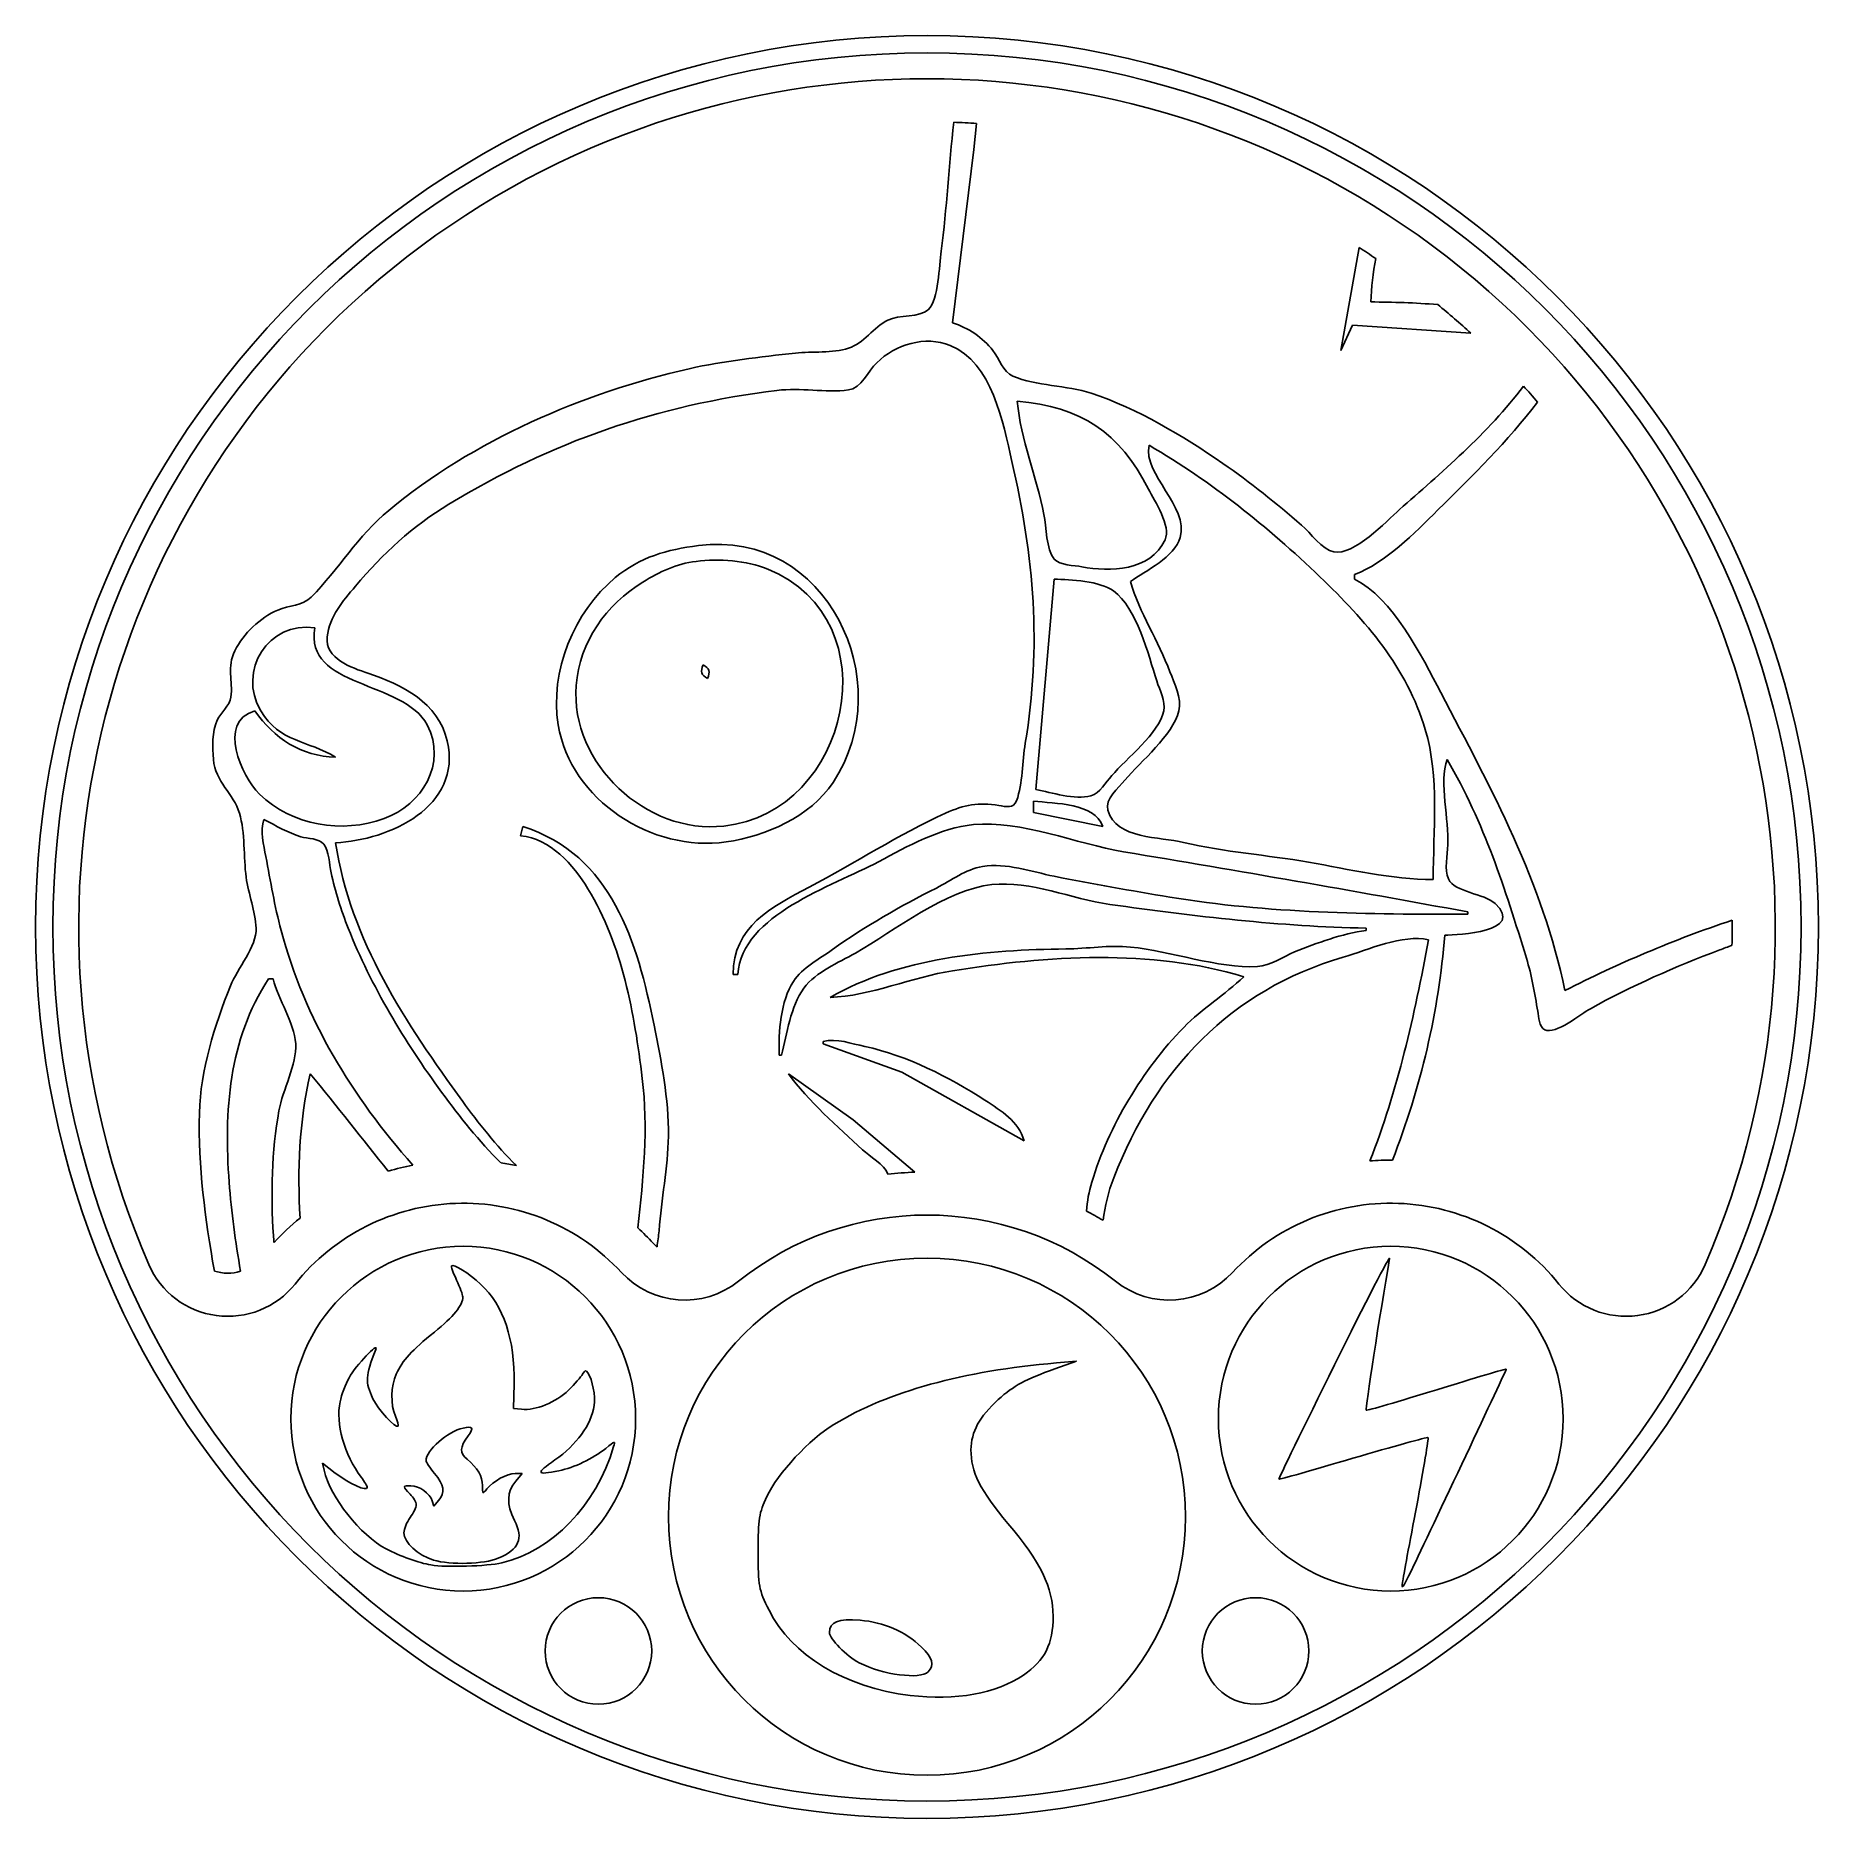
# Model space of a CAD drawing. Header units: millimetres. Extents: x -20.7 to 20.7, y -20.7 to 20.7.
import ezdxf

# ---------------------------------------------------------------- set-up
doc = ezdxf.new("R2010")
doc.units = ezdxf.units.MM
doc.layers.get('0').update_dxf_attribs({"linetype": 'CONTINUOUS'})

msp = doc.modelspace()

# ---------------------------------------------------------------- linework, layer by layer
for p, q in [((1.086, 18.044), (1.152, 18.649)), ((0.594, 14.023), (1.086, 18.044)), ((10.028, 15.766), (9.603, 13.379)), ((10.028, 15.766), (9.603, 13.379)), ((9.603, 13.379), (9.871, 13.969)), ((9.603, 13.379), (9.871, 13.969)), ((9.871, 13.969), (12.622, 13.777)), ((9.871, 13.969), (12.622, 13.777)), ((2.524, 3.191), (2.953, 8.07)), ((9.924, 8.07), (9.924, 8.178)), ((2.471, 2.654), (2.471, 2.923)), ((4.079, 2.333), (2.471, 2.654)), ((-9.38, 2.333), (-9.434, 2.118)), ((-9.38, 2.333), (-9.434, 2.118)), ((12.552, 0.349), (12.552, 0.295)), ((10.192, -0.027), (10.192, -0.08)), ((-15.279, -1.206), (-15.171, -1.206)), ((-4.5, -1.099), (-4.393, -1.099)), ((-2.409, -2.654), (-2.409, -2.708)), ((-2.409, -2.654), (-2.409, -2.708)), ((-2.409, -2.654), (-2.409, -2.708)), ((-2.409, -2.654), (-2.409, -2.708)), ((-2.409, -2.654), (-2.409, -2.708)), ((-2.409, -2.708), (-0.586, -3.365)), ((-2.409, -2.708), (-0.586, -3.365)), ((-2.409, -2.708), (-0.586, -3.365)), ((-2.409, -2.708), (-0.586, -3.365)), ((-2.409, -2.708), (-0.586, -3.365)), ((-3.428, -2.976), (-3.374, -2.976)), ((-1.712, -4.477), (-3.213, -3.405)), ((-1.712, -4.477), (-3.213, -3.405)), ((-1.712, -4.477), (-3.213, -3.405)), ((-0.586, -3.365), (2.256, -4.96)), ((-0.586, -3.365), (2.256, -4.96)), ((-0.586, -3.365), (2.256, -4.96)), ((-0.586, -3.365), (2.256, -4.96)), ((-0.586, -3.365), (2.256, -4.96)), ((-0.285, -5.69), (-1.712, -4.477)), ((-0.285, -5.69), (-1.712, -4.477)), ((-0.285, -5.69), (-1.712, -4.477)), ((2.964, -10.255), (3.466, -10.078)), ((2.964, -10.255), (3.466, -10.078)), ((2.964, -10.255), (3.466, -10.078)), ((3.466, -10.078), (3.005, -10.117)), ((3.466, -10.078), (3.005, -10.117)), ((3.466, -10.078), (3.005, -10.117)), ((-9.593, -11.173), (-9.582, -10.601)), ((-9.593, -11.173), (-9.582, -10.601)), ((-9.593, -11.173), (-9.582, -10.601)), ((-9.41, -11.192), (-9.593, -11.173)), ((-9.41, -11.192), (-9.593, -11.173)), ((-9.41, -11.192), (-9.593, -11.173)), ((-13.731, -12.671), (-14.031, -12.444)), ((-14.031, -12.444), (-13.993, -12.606)), ((-13.731, -12.671), (-14.031, -12.444)), ((-14.031, -12.444), (-13.993, -12.606)), ((-13.731, -12.671), (-14.031, -12.444)), ((-14.031, -12.444), (-13.993, -12.606)), ((-9.558, -12.682), (-9.397, -12.681)), ((-9.558, -12.682), (-9.397, -12.681)), ((-9.558, -12.682), (-9.397, -12.681)), ((-9.397, -12.681), (-9.544, -12.857)), ((-9.397, -12.681), (-9.544, -12.857)), ((-9.397, -12.681), (-9.544, -12.857)), ((-11.48, -13.32), (-11.441, -13.444)), ((-11.48, -13.32), (-11.441, -13.444)), ((-11.48, -13.32), (-11.441, -13.444)), ((-11.441, -13.444), (-11.334, -13.312)), ((-11.441, -13.444), (-11.334, -13.312)), ((-11.441, -13.444), (-11.334, -13.312))]:
    msp.add_line(p, q)
msp.add_lwpolyline([(-7.091, -8.016, 0.393426), (-4.373, -8.219, -0.35083), (4.373, -8.219, 0.393426), (7.091, -8.016, -0.458612), (14.665, -8.285, 0.565024), (18.061, -7.83, 1.523453), (-18.061, -7.83, 0.565024), (-14.665, -8.285, -0.458612)], format="xyb", close=True)
for centre, radius in [((0, 0), 20.685), ((0, 0), 20.685), ((0, 0), 20.285), ((-10.762, -11.41), 4), ((10.762, -11.41), 4), ((0, -13.685), 6), ((-7.625, -16.8), 1.236), ((7.625, -16.8), 1.236)]:
    msp.add_circle(centre, radius)
for centre, radius, start, end in [((0, 0), 18.685, 86.4657, 88.0982), ((0, 0), 18.685, 56.135, 57.5425), ((0, 0), 18.685, 56.135, 57.5425), ((0, 0), 18.685, 47.5043, 50.6354), ((0, 0), 18.685, 47.5043, 50.6354), ((0, 0), 18.685, 40.691, 42.2124), ((0, 0), 18.685, -1.3137, 0.4815), ((-10.762, -11.41), 6, 101.2345, 106.8518), ((-10.762, -11.41), 6, 78.1497, 81.5982), ((0, -13.685), 8, 92.0404, 96.5128), ((0, -13.685), 8, 92.0404, 96.5128), ((0, -13.685), 8, 92.0404, 96.5128), ((10.762, -11.41), 6, 89.6433, 94.6526), ((0, -13.685), 8, 59.2935, 62.4603), ((-10.762, -11.41), 6, 129.1281, 137.0451), ((-10.762, -11.41), 6, 42.7608, 47.5306), ((-10.762, -11.41), 6, 42.7608, 47.5306), ((-5.623, -6.658), 1, 222.7608, 230.2321), ((-5.623, -6.658), 1, 222.7608, 230.2321), ((-16.226, -7.034), 1, 251.827, 287.171)]:
    msp.add_arc(centre, radius, start, end)
for points in [[(0.62, 18.675), (0.512, 17.679), (0.463, 16.679), (0.326, 15.685)], [(0.326, 15.685), (0.279, 15.347), (0.281, 14.569), (0.026, 14.323)], [(10.3, 14.505), (10.314, 14.844), (10.355, 15.18), (10.412, 15.515)], [(10.3, 14.505), (10.314, 14.844), (10.355, 15.18), (10.412, 15.515)], [(11.851, 14.446), (11.33, 14.483), (10.81, 14.505), (10.3, 14.505)], [(11.851, 14.446), (11.33, 14.483), (10.81, 14.505), (10.3, 14.505)], [(-0.908, 14.086), (-1.239, 13.924), (-1.474, 13.538), (-1.819, 13.432)], [(0.026, 14.323), (-0.164, 14.14), (-0.653, 14.21), (-0.908, 14.086)], [(1.531, 13.379), (1.299, 13.676), (0.951, 13.909), (0.594, 14.023)], [(-3.052, 13.317), (-3.868, 13.229), (-4.718, 13.138), (-5.519, 12.956)], [(-1.819, 13.432), (-2.192, 13.317), (-2.664, 13.358), (-3.052, 13.317)], [(-1.167, 13.095), (-0.727, 13.52), (-0.049, 13.731), (0.54, 13.495)], [(0.54, 13.495), (1.51, 13.106), (1.762, 11.703), (1.969, 10.805)], [(1.994, 12.784), (1.757, 12.885), (1.679, 13.188), (1.531, 13.379)], [(-5.519, 12.956), (-7.981, 12.398), (-10.538, 11.292), (-12.49, 9.669)], [(-1.821, 12.462), (-1.531, 12.498), (-1.361, 12.908), (-1.167, 13.095)], [(-11.096, 9.81), (-8.707, 11.26), (-6.264, 12.11), (-3.481, 12.452)], [(-3.481, 12.452), (-2.934, 12.519), (-2.365, 12.394), (-1.821, 12.462)], [(3.811, 12.386), (3.238, 12.577), (2.537, 12.55), (1.994, 12.784)], [(13.839, 12.554), (13.042, 11.471), (11.883, 10.504), (10.966, 9.686)], [(2.715, 9.572), (2.541, 10.437), (2.172, 11.324), (2.095, 12.199)], [(2.095, 12.199), (3.562, 12.083), (4.478, 11.473), (5.139, 10.162)], [(6.868, 10.758), (5.926, 11.403), (4.899, 12.024), (3.811, 12.386)], [(11.855, 9.679), (12.662, 10.476), (13.482, 11.273), (14.168, 12.182)], [(5.874, 9.036), (6.079, 9.775), (5.014, 10.485), (5.152, 11.181)], [(5.152, 11.181), (6.62, 10.323), (7.891, 9.301), (9.12, 8.126)], [(1.969, 10.805), (2.484, 8.576), (2.66, 6.53), (2.28, 4.263)], [(8.691, 9.326), (8.101, 9.832), (7.509, 10.318), (6.868, 10.758)], [(5.139, 10.162), (5.282, 9.878), (5.675, 9.309), (5.524, 8.983)], [(-12.49, 9.669), (-13.207, 9.072), (-13.654, 8.306), (-14.288, 7.656)], [(-13.264, 7.909), (-12.626, 8.669), (-11.946, 9.295), (-11.096, 9.81)], [(2.953, 8.539), (2.761, 8.761), (2.771, 9.292), (2.715, 9.572)], [(10.966, 9.686), (10.662, 9.415), (9.891, 8.607), (9.442, 8.704)], [(9.924, 8.178), (10.656, 8.459), (11.308, 9.139), (11.855, 9.679)], [(9.442, 8.704), (9.163, 8.764), (8.901, 9.146), (8.691, 9.326)], [(-5.305, 8.852), (-6.031, 8.756), (-6.656, 8.589), (-7.235, 8.107)], [(-5.305, 8.852), (-6.031, 8.756), (-6.656, 8.589), (-7.235, 8.107)], [(-5.305, 8.852), (-6.031, 8.756), (-6.656, 8.589), (-7.235, 8.107)], [(-5.305, 8.852), (-6.031, 8.756), (-6.656, 8.589), (-7.235, 8.107)], [(-5.305, 8.852), (-6.031, 8.756), (-6.656, 8.589), (-7.235, 8.107)], [(-2.179, 3.354), (-0.628, 5.701), (-2.34, 9.242), (-5.305, 8.852)], [(-2.179, 3.354), (-0.628, 5.701), (-2.34, 9.242), (-5.305, 8.852)], [(-2.179, 3.354), (-0.628, 5.701), (-2.34, 9.242), (-5.305, 8.852)], [(-2.179, 3.354), (-0.628, 5.701), (-2.34, 9.242), (-5.305, 8.852)], [(-2.179, 3.354), (-0.628, 5.701), (-2.34, 9.242), (-5.305, 8.852)], [(5.524, 8.983), (5.184, 8.253), (4.237, 8.24), (3.597, 8.359)], [(4.723, 8.017), (5.077, 8.271), (5.749, 8.586), (5.874, 9.036)], [(-6.592, 8.006), (-6.201, 8.247), (-5.818, 8.428), (-5.358, 8.484)], [(-6.592, 8.006), (-6.201, 8.247), (-5.818, 8.428), (-5.358, 8.484)], [(-6.592, 8.006), (-6.201, 8.247), (-5.818, 8.428), (-5.358, 8.484)], [(-6.592, 8.006), (-6.201, 8.247), (-5.818, 8.428), (-5.358, 8.484)], [(-6.592, 8.006), (-6.201, 8.247), (-5.818, 8.428), (-5.358, 8.484)], [(-5.358, 8.484), (-4.825, 8.55), (-4.197, 8.511), (-3.696, 8.306)], [(-5.358, 8.484), (-4.825, 8.55), (-4.197, 8.511), (-3.696, 8.306)], [(-5.358, 8.484), (-4.825, 8.55), (-4.197, 8.511), (-3.696, 8.306)], [(-5.358, 8.484), (-4.825, 8.55), (-4.197, 8.511), (-3.696, 8.306)], [(-5.358, 8.484), (-4.825, 8.55), (-4.197, 8.511), (-3.696, 8.306)], [(-3.696, 8.306), (-0.795, 7.117), (-1.787, 2.659), (-4.715, 2.342)], [(-3.696, 8.306), (-0.795, 7.117), (-1.787, 2.659), (-4.715, 2.342)], [(-3.696, 8.306), (-0.795, 7.117), (-1.787, 2.659), (-4.715, 2.342)], [(-3.696, 8.306), (-0.795, 7.117), (-1.787, 2.659), (-4.715, 2.342)], [(-3.696, 8.306), (-0.795, 7.117), (-1.787, 2.659), (-4.715, 2.342)], [(3.597, 8.359), (3.412, 8.394), (3.085, 8.386), (2.953, 8.539)], [(-13.92, 6.73), (-13.861, 7.213), (-13.564, 7.553), (-13.264, 7.909)], [(-7.235, 8.107), (-8.191, 7.31), (-8.761, 5.926), (-8.558, 4.692)], [(-7.235, 8.107), (-8.191, 7.31), (-8.761, 5.926), (-8.558, 4.692)], [(-7.235, 8.107), (-8.191, 7.31), (-8.761, 5.926), (-8.558, 4.692)], [(-7.235, 8.107), (-8.191, 7.31), (-8.761, 5.926), (-8.558, 4.692)], [(-7.235, 8.107), (-8.191, 7.31), (-8.761, 5.926), (-8.558, 4.692)], [(-8.142, 5.604), (-8.067, 6.625), (-7.439, 7.484), (-6.592, 8.006)], [(-8.142, 5.604), (-8.067, 6.625), (-7.439, 7.484), (-6.592, 8.006)], [(-8.142, 5.604), (-8.067, 6.625), (-7.439, 7.484), (-6.592, 8.006)], [(-8.142, 5.604), (-8.067, 6.625), (-7.439, 7.484), (-6.592, 8.006)], [(-8.142, 5.604), (-8.067, 6.625), (-7.439, 7.484), (-6.592, 8.006)], [(2.953, 8.07), (3.337, 8.062), (4.008, 8.028), (4.327, 7.798)], [(5.637, 5.925), (5.374, 6.63), (4.93, 7.299), (4.723, 8.017)], [(9.12, 8.126), (10.171, 7.121), (11.137, 6.015), (11.563, 4.585)], [(11.922, 5.443), (11.492, 6.262), (10.792, 7.665), (9.924, 8.07)], [(-14.288, 7.656), (-14.488, 7.452), (-14.813, 7.464), (-15.064, 7.355)], [(4.327, 7.798), (4.865, 7.408), (5.139, 6.314), (5.331, 5.711)], [(-15.064, 7.355), (-15.48, 7.176), (-15.86, 6.814), (-16.063, 6.408)], [(-15.46, 5.014), (-16.012, 5.944), (-15.282, 7.098), (-14.206, 6.944)], [(-14.206, 6.944), (-14.466, 5.543), (-12.143, 5.724), (-11.6, 4.692)], [(-12.973, 5.89), (-13.348, 6.015), (-13.979, 6.231), (-13.92, 6.73)], [(-16.063, 6.408), (-16.251, 6.031), (-16.103, 5.717), (-16.155, 5.336)], [(-11.132, 4.317), (-11.337, 5.209), (-12.186, 5.627), (-12.973, 5.89)], [(-5.197, 6.086), (-5.256, 5.915), (-5.249, 5.857), (-5.09, 5.765)], [(-5.197, 6.086), (-5.256, 5.915), (-5.249, 5.857), (-5.09, 5.765)], [(-5.197, 6.086), (-5.256, 5.915), (-5.249, 5.857), (-5.09, 5.765)], [(-5.197, 6.086), (-5.256, 5.915), (-5.249, 5.857), (-5.09, 5.765)], [(-5.197, 6.086), (-5.256, 5.915), (-5.249, 5.857), (-5.09, 5.765)], [(-5.09, 5.765), (-5.032, 5.936), (-5.039, 5.994), (-5.197, 6.086)], [(-5.09, 5.765), (-5.032, 5.936), (-5.039, 5.994), (-5.197, 6.086)], [(-5.09, 5.765), (-5.032, 5.936), (-5.039, 5.994), (-5.197, 6.086)], [(-5.09, 5.765), (-5.032, 5.936), (-5.039, 5.994), (-5.197, 6.086)], [(-5.09, 5.765), (-5.032, 5.936), (-5.039, 5.994), (-5.197, 6.086)], [(5.845, 5.014), (5.92, 5.315), (5.74, 5.65), (5.637, 5.925)], [(-4.715, 2.342), (-6.52, 2.146), (-8.275, 3.786), (-8.142, 5.604)], [(-4.715, 2.342), (-6.52, 2.146), (-8.275, 3.786), (-8.142, 5.604)], [(-4.715, 2.342), (-6.52, 2.146), (-8.275, 3.786), (-8.142, 5.604)], [(-4.715, 2.342), (-6.52, 2.146), (-8.275, 3.786), (-8.142, 5.604)], [(-4.715, 2.342), (-6.52, 2.146), (-8.275, 3.786), (-8.142, 5.604)], [(5.331, 5.711), (5.398, 5.503), (5.544, 5.237), (5.495, 5.014)], [(14.804, -1.475), (14.288, 1.027), (13.094, 3.21), (11.922, 5.443)], [(-16.155, 5.336), (-16.184, 5.128), (-16.384, 4.984), (-16.471, 4.799)], [(-15.492, 3.086), (-15.91, 3.494), (-16.482, 4.761), (-15.6, 5.014)], [(-15.6, 5.014), (-15.153, 4.378), (-14.517, 3.958), (-13.723, 3.941)], [(-13.723, 3.941), (-14.358, 4.33), (-15.024, 4.28), (-15.46, 5.014)], [(5.495, 5.014), (5.381, 4.494), (4.627, 3.908), (4.287, 3.512)], [(4.592, 3.405), (4.963, 3.851), (5.701, 4.444), (5.845, 5.014)], [(-16.471, 4.799), (-16.597, 4.531), (-16.584, 4.178), (-16.561, 3.888)], [(-11.6, 4.692), (-11.128, 3.795), (-11.721, 2.836), (-12.597, 2.517)], [(-8.558, 4.692), (-8.27, 2.939), (-6.376, 1.728), (-4.661, 1.973)], [(-8.558, 4.692), (-8.27, 2.939), (-6.376, 1.728), (-4.661, 1.973)], [(-8.558, 4.692), (-8.27, 2.939), (-6.376, 1.728), (-4.661, 1.973)], [(-8.558, 4.692), (-8.27, 2.939), (-6.376, 1.728), (-4.661, 1.973)], [(-8.558, 4.692), (-8.27, 2.939), (-6.376, 1.728), (-4.661, 1.973)], [(11.563, 4.585), (11.893, 3.476), (11.748, 2.233), (11.748, 1.099)], [(-13.723, 1.957), (-12.484, 2.011), (-10.782, 2.791), (-11.132, 4.317)], [(2.28, 4.263), (2.208, 3.839), (2.224, 3.336), (2.08, 2.931)], [(-16.561, 3.888), (-16.518, 3.374), (-16.089, 3.091), (-15.955, 2.639)], [(12.087, 1.904), (12.12, 2.481), (11.879, 3.357), (12.069, 3.888)], [(12.069, 3.888), (12.94, 2.398), (13.408, 0.906), (13.911, -0.724)], [(-4.661, 1.973), (-3.747, 2.104), (-2.701, 2.563), (-2.179, 3.354)], [(-4.661, 1.973), (-3.747, 2.104), (-2.701, 2.563), (-2.179, 3.354)], [(-4.661, 1.973), (-3.747, 2.104), (-2.701, 2.563), (-2.179, 3.354)], [(-4.661, 1.973), (-3.747, 2.104), (-2.701, 2.563), (-2.179, 3.354)], [(-4.661, 1.973), (-3.747, 2.104), (-2.701, 2.563), (-2.179, 3.354)], [(4.287, 3.512), (4.154, 3.357), (4.01, 3.105), (3.802, 3.047)], [(4.199, 2.708), (4.124, 2.974), (4.442, 3.225), (4.592, 3.405)], [(-12.597, 2.517), (-13.573, 2.161), (-14.735, 2.346), (-15.492, 3.086)], [(2.08, 2.931), (2.014, 2.742), (1.824, 2.795), (1.666, 2.82)], [(2.471, 2.923), (2.968, 2.86), (3.886, 2.886), (4.079, 2.333)], [(3.802, 3.047), (3.429, 2.942), (2.896, 3.121), (2.524, 3.191)], [(-15.955, 2.639), (-15.821, 2.189), (-15.863, 1.623), (-15.8, 1.153)], [(-15.343, 1.636), (-15.392, 1.9), (-15.492, 2.239), (-15.386, 2.494)], [(-15.386, 2.494), (-15.107, 2.347), (-14.832, 2.187), (-14.528, 2.095)], [(0.433, 2.642), (-0.658, 2.144), (-1.671, 1.486), (-2.731, 0.927)], [(1.666, 2.82), (1.197, 2.893), (0.865, 2.839), (0.433, 2.642)], [(5.956, 1.964), (5.411, 2.095), (4.39, 2.036), (4.199, 2.708)], [(-14.528, 2.095), (-14.374, 2.049), (-14.109, 2.059), (-14, 1.925)], [(-9.434, 2.118), (-8.738, 2.056), (-8.211, 1.444), (-7.868, 0.885)], [(-9.434, 2.118), (-8.738, 2.056), (-8.211, 1.444), (-7.868, 0.885)], [(-6.334, -2.279), (-6.724, -0.36), (-7.305, 1.669), (-9.38, 2.333)], [(-6.334, -2.279), (-6.724, -0.36), (-7.305, 1.669), (-9.38, 2.333)], [(-1.122, 1.516), (-0.462, 1.869), (0.317, 2.304), (1.077, 2.377)], [(1.077, 2.377), (2.179, 2.482), (3.475, 1.93), (4.562, 1.747)], [(-14, 1.925), (-13.872, 1.767), (-13.873, 1.454), (-13.83, 1.26)], [(-10.775, -4.048), (-12.077, -2.258), (-13.393, -0.291), (-13.723, 1.957)], [(4.562, 1.747), (7.228, 1.298), (9.893, 0.844), (12.552, 0.349)], [(8.852, 1.504), (7.892, 1.672), (6.908, 1.737), (5.956, 1.964)], [(12.102, 1.114), (12.003, 1.328), (12.074, 1.676), (12.087, 1.904)], [(-14.988, -0.08), (-15.14, 0.488), (-15.234, 1.058), (-15.343, 1.636)], [(-13.83, 1.26), (-13.735, 0.829), (-13.594, 0.384), (-13.431, -0.027)], [(-4.393, -1.099), (-4.279, 0.301), (-2.222, 0.927), (-1.122, 1.516)], [(1.291, 1.404), (0.888, 1.336), (0.574, 1.083), (0.219, 0.905)], [(2.953, 1.177), (2.421, 1.284), (1.839, 1.495), (1.291, 1.404)], [(11.748, 1.099), (10.787, 1.102), (9.795, 1.338), (8.852, 1.504)], [(-15.8, 1.153), (-15.747, 0.764), (-15.585, 0.362), (-15.568, -0.027)], [(-7.868, 0.885), (-7.064, -0.427), (-6.791, -2.011), (-6.607, -3.512)], [(-7.868, 0.885), (-7.064, -0.427), (-6.791, -2.011), (-6.607, -3.512)], [(-2.731, 0.927), (-3.615, 0.46), (-4.497, 0.012), (-4.5, -1.099)], [(0.219, 0.905), (-0.623, 0.483), (-1.423, 0.019), (-2.195, -0.525)], [(-1.658, -0.604), (-0.748, -0.08), (0.439, 0.867), (1.505, 0.983)], [(1.505, 0.983), (2.408, 1.081), (3.353, 0.651), (4.24, 0.525)], [(5.634, 0.694), (4.743, 0.843), (3.839, 1), (2.953, 1.177)], [(13.187, 0.542), (12.93, 0.781), (12.246, 0.803), (12.102, 1.114)], [(4.24, 0.525), (6.219, 0.244), (8.193, 0.015), (10.192, -0.027)], [(12.552, 0.295), (10.281, 0.295), (7.883, 0.316), (5.634, 0.694)], [(12.016, -0.188), (12.328, -0.188), (13.889, -0.109), (13.187, 0.542)], [(18.684, 0.157), (17.336, -0.291), (16.026, -0.851), (14.804, -1.475)], [(-15.568, -0.027), (-15.55, -0.45), (-16.009, -0.973), (-16.166, -1.367)], [(-11.931, -5.525), (-13.341, -3.941), (-14.437, -2.139), (-14.988, -0.08)], [(-13.431, -0.027), (-12.9, -1.366), (-12.117, -2.674), (-11.263, -3.834)], [(10.192, -0.08), (9.631, -0.156), (9.054, -0.368), (8.53, -0.579)], [(9.656, -0.701), (10.237, -0.531), (11.034, -0.163), (11.64, -0.295)], [(11.64, -0.295), (11.311, -2.061), (10.921, -3.793), (10.276, -5.43)], [(10.8, -5.41), (11.462, -3.737), (11.877, -1.938), (12.016, -0.188)], [(-2.195, -0.525), (-2.5, -0.74), (-2.891, -0.942), (-3.099, -1.261)], [(-2.857, -1.422), (-2.572, -1.03), (-2.065, -0.839), (-1.658, -0.604)], [(3.221, -0.509), (1.424, -0.53), (-0.655, -0.71), (-2.248, -1.635)], [(0.594, -1.015), (2.774, -0.665), (5.206, -0.501), (7.35, -1.153)], [(4.723, -0.465), (4.218, -0.417), (3.723, -0.503), (3.221, -0.509)], [(4.334, -5.818), (5.31, -3.311), (7.045, -1.464), (9.656, -0.701)], [(7.672, -0.918), (6.736, -0.967), (5.667, -0.555), (4.723, -0.465)], [(8.53, -0.579), (8.265, -0.687), (7.961, -0.903), (7.672, -0.918)], [(13.911, -0.724), (14.034, -1.123), (14.104, -1.546), (14.174, -1.957)], [(15.394, -1.896), (16.348, -1.366), (17.375, -0.918), (18.397, -0.532)], [(18.397, -0.532), (18.491, -0.496), (18.586, -0.462), (18.68, -0.428)], [(-16.195, -5.925), (-16.315, -4.288), (-16.21, -2.619), (-15.279, -1.206)], [(-15.171, -1.206), (-15.054, -1.701), (-14.683, -2.204), (-14.651, -2.708)], [(-2.248, -1.635), (-1.332, -1.603), (-0.327, -1.163), (0.594, -1.015)], [(7.35, -1.153), (6.911, -1.574), (6.388, -1.891), (5.957, -2.332)], [(-16.166, -1.367), (-16.529, -2.281), (-16.862, -3.326), (-16.886, -4.317)], [(-3.099, -1.261), (-3.395, -1.716), (-3.456, -2.446), (-3.428, -2.976)], [(-3.374, -2.976), (-3.251, -2.476), (-3.167, -1.846), (-2.857, -1.422)], [(14.174, -1.957), (14.196, -2.088), (14.201, -2.315), (14.338, -2.385)], [(14.338, -2.385), (14.578, -2.508), (15.184, -2.013), (15.394, -1.896)], [(-6.002, -4.853), (-5.992, -3.983), (-6.162, -3.125), (-6.334, -2.279)], [(-6.002, -4.853), (-5.992, -3.983), (-6.162, -3.125), (-6.334, -2.279)], [(5.957, -2.332), (4.999, -3.315), (4.225, -4.613), (3.822, -5.925)], [(-14.651, -2.708), (-14.621, -3.189), (-14.952, -3.781), (-15.039, -4.263)], [(-1.444, -2.773), (-1.751, -2.707), (-2.1, -2.576), (-2.409, -2.654)], [(-1.444, -2.773), (-1.751, -2.707), (-2.1, -2.576), (-2.409, -2.654)], [(-1.444, -2.773), (-1.751, -2.707), (-2.1, -2.576), (-2.409, -2.654)], [(-1.444, -2.773), (-1.751, -2.707), (-2.1, -2.576), (-2.409, -2.654)], [(-1.444, -2.773), (-1.751, -2.707), (-2.1, -2.576), (-2.409, -2.654)], [(1.345, -4.022), (0.512, -3.48), (-0.467, -2.982), (-1.444, -2.773)], [(1.345, -4.022), (0.512, -3.48), (-0.467, -2.982), (-1.444, -2.773)], [(1.345, -4.022), (0.512, -3.48), (-0.467, -2.982), (-1.444, -2.773)], [(1.345, -4.022), (0.512, -3.48), (-0.467, -2.982), (-1.444, -2.773)], [(1.345, -4.022), (0.512, -3.48), (-0.467, -2.982), (-1.444, -2.773)], [(-14.549, -6.756), (-14.612, -5.645), (-14.571, -4.53), (-14.313, -3.405)], [(-14.313, -3.405), (-13.69, -4.158), (-13.105, -4.921), (-12.502, -5.668)], [(-6.607, -3.512), (-6.467, -4.653), (-6.58, -5.823), (-6.711, -6.984)], [(-6.607, -3.512), (-6.467, -4.653), (-6.58, -5.823), (-6.711, -6.984)], [(-3.213, -3.405), (-2.764, -4.043), (-2.064, -4.632), (-1.497, -5.172)], [(-3.213, -3.405), (-2.764, -4.043), (-2.064, -4.632), (-1.497, -5.172)], [(-3.213, -3.405), (-2.764, -4.043), (-2.064, -4.632), (-1.497, -5.172)], [(-11.263, -3.834), (-10.839, -4.41), (-10.398, -4.975), (-9.886, -5.475)], [(-9.53, -5.538), (-10.001, -5.073), (-10.416, -4.541), (-10.775, -4.048)], [(2.256, -4.96), (2.12, -4.502), (1.726, -4.27), (1.345, -4.022)], [(2.256, -4.96), (2.12, -4.502), (1.726, -4.27), (1.345, -4.022)], [(2.256, -4.96), (2.12, -4.502), (1.726, -4.27), (1.345, -4.022)], [(2.256, -4.96), (2.12, -4.502), (1.726, -4.27), (1.345, -4.022)], [(2.256, -4.96), (2.12, -4.502), (1.726, -4.27), (1.345, -4.022)], [(-16.886, -4.317), (-16.917, -5.558), (-16.751, -6.775), (-16.538, -7.984)], [(-15.039, -4.263), (-15.206, -5.191), (-15.231, -6.218), (-15.166, -7.159)], [(-6.218, -7.051), (-6.167, -6.317), (-6.01, -5.589), (-6.002, -4.853)], [(-6.218, -7.051), (-6.167, -6.317), (-6.01, -5.589), (-6.002, -4.853)], [(-1.497, -5.172), (-1.344, -5.319), (-0.983, -5.508), (-0.907, -5.737)], [(-1.497, -5.172), (-1.344, -5.319), (-0.983, -5.508), (-0.907, -5.737)], [(-1.497, -5.172), (-1.344, -5.319), (-0.983, -5.508), (-0.907, -5.737)], [(-15.931, -7.99), (-16.047, -7.304), (-16.144, -6.617), (-16.195, -5.925)], [(3.822, -5.925), (3.756, -6.141), (3.72, -6.364), (3.699, -6.591)], [(4.085, -6.807), (4.131, -6.48), (4.203, -6.155), (4.334, -5.818)], [(-15.166, -7.159), (-15.163, -7.213), (-15.158, -7.267), (-15.154, -7.322)], [(-6.263, -7.426), (-6.254, -7.3), (-6.226, -7.17), (-6.218, -7.051)], [(-6.263, -7.426), (-6.254, -7.3), (-6.226, -7.17), (-6.218, -7.051)], [(-10.359, -8.291), (-10.632, -8.035), (-10.985, -7.811), (-11.035, -7.86)], [(-10.359, -8.291), (-10.632, -8.035), (-10.985, -7.811), (-11.035, -7.86)], [(-10.359, -8.291), (-10.632, -8.035), (-10.985, -7.811), (-11.035, -7.86)], [(10.735, -7.691), (10.751, -7.597), (10.176, -8.709), (9.457, -10.162)], [(10.735, -7.691), (10.751, -7.597), (10.176, -8.709), (9.457, -10.162)], [(10.735, -7.691), (10.751, -7.597), (10.176, -8.709), (9.457, -10.162)], [(10.195, -11.215), (10.17, -11.201), (10.508, -8.992), (10.735, -7.691)], [(10.195, -11.215), (10.17, -11.201), (10.508, -8.992), (10.735, -7.691)], [(10.195, -11.215), (10.17, -11.201), (10.508, -8.992), (10.735, -7.691)], [(-11.035, -7.86), (-11.049, -7.874), (-10.995, -8.023), (-10.917, -8.192)], [(-11.035, -7.86), (-11.049, -7.874), (-10.995, -8.023), (-10.917, -8.192)], [(-11.035, -7.86), (-11.049, -7.874), (-10.995, -8.023), (-10.917, -8.192)], [(-10.917, -8.192), (-10.838, -8.361), (-10.773, -8.538), (-10.773, -8.585)], [(-10.917, -8.192), (-10.838, -8.361), (-10.773, -8.538), (-10.773, -8.585)], [(-10.917, -8.192), (-10.838, -8.361), (-10.773, -8.538), (-10.773, -8.585)], [(-10.773, -8.585), (-10.772, -8.774), (-10.993, -9.048), (-11.431, -9.399)], [(-10.773, -8.585), (-10.772, -8.774), (-10.993, -9.048), (-11.431, -9.399)], [(-10.773, -8.585), (-10.772, -8.774), (-10.993, -9.048), (-11.431, -9.399)], [(-9.582, -10.601), (-9.563, -9.564), (-9.822, -8.793), (-10.359, -8.291)], [(-9.582, -10.601), (-9.563, -9.564), (-9.822, -8.793), (-10.359, -8.291)], [(-9.582, -10.601), (-9.563, -9.564), (-9.822, -8.793), (-10.359, -8.291)], [(-11.431, -9.399), (-11.959, -9.823), (-12.17, -10.055), (-12.317, -10.377)], [(-11.431, -9.399), (-11.959, -9.823), (-12.17, -10.055), (-12.317, -10.377)], [(-11.431, -9.399), (-11.959, -9.823), (-12.17, -10.055), (-12.317, -10.377)], [(-12.792, -9.808), (-12.712, -9.603), (-13.258, -10.178), (-13.412, -10.46)], [(-12.792, -9.808), (-12.712, -9.603), (-13.258, -10.178), (-13.412, -10.46)], [(-12.792, -9.808), (-12.712, -9.603), (-13.258, -10.178), (-13.412, -10.46)], [(-12.858, -10.946), (-13.042, -10.551), (-13.035, -10.43), (-12.792, -9.808)], [(-12.858, -10.946), (-13.042, -10.551), (-13.035, -10.43), (-12.792, -9.808)], [(-12.858, -10.946), (-13.042, -10.551), (-13.035, -10.43), (-12.792, -9.808)], [(-7.871, -10.348), (-7.921, -10.275), (-7.938, -10.279), (-7.993, -10.377)], [(-7.871, -10.348), (-7.921, -10.275), (-7.938, -10.279), (-7.993, -10.377)], [(-7.871, -10.348), (-7.921, -10.275), (-7.938, -10.279), (-7.993, -10.377)], [(3.005, -10.117), (0.831, -10.301), (-0.885, -10.775), (-2.163, -11.544)], [(3.005, -10.117), (0.831, -10.301), (-0.885, -10.775), (-2.163, -11.544)], [(3.005, -10.117), (0.831, -10.301), (-0.885, -10.775), (-2.163, -11.544)], [(1.655, -10.966), (2.012, -10.643), (2.287, -10.494), (2.964, -10.255)], [(1.655, -10.966), (2.012, -10.643), (2.287, -10.494), (2.964, -10.255)], [(1.655, -10.966), (2.012, -10.643), (2.287, -10.494), (2.964, -10.255)], [(9.457, -10.162), (8.738, -11.614), (8.156, -12.809), (8.164, -12.816)], [(9.457, -10.162), (8.738, -11.614), (8.156, -12.809), (8.164, -12.816)], [(9.457, -10.162), (8.738, -11.614), (8.156, -12.809), (8.164, -12.816)], [(11.248, -14.918), (11.668, -14.047), (13.443, -10.283), (13.443, -10.261)], [(11.248, -14.918), (11.668, -14.047), (13.443, -10.283), (13.443, -10.261)], [(11.248, -14.918), (11.668, -14.047), (13.443, -10.283), (13.443, -10.261)], [(13.443, -10.261), (13.443, -10.249), (12.719, -10.463), (11.835, -10.737)], [(13.443, -10.261), (13.443, -10.249), (12.719, -10.463), (11.835, -10.737)], [(13.443, -10.261), (13.443, -10.249), (12.719, -10.463), (11.835, -10.737)], [(-13.412, -10.46), (-13.492, -10.608), (-13.586, -10.858), (-13.62, -11.017)], [(-13.412, -10.46), (-13.492, -10.608), (-13.586, -10.858), (-13.62, -11.017)], [(-13.412, -10.46), (-13.492, -10.608), (-13.586, -10.858), (-13.62, -11.017)], [(-12.317, -10.377), (-12.444, -10.655), (-12.452, -11.078), (-12.337, -11.355)], [(-12.317, -10.377), (-12.444, -10.655), (-12.452, -11.078), (-12.337, -11.355)], [(-12.317, -10.377), (-12.444, -10.655), (-12.452, -11.078), (-12.337, -11.355)], [(-8.321, -10.749), (-8.61, -11.032), (-9.083, -11.224), (-9.41, -11.192)], [(-8.321, -10.749), (-8.61, -11.032), (-9.083, -11.224), (-9.41, -11.192)], [(-8.321, -10.749), (-8.61, -11.032), (-9.083, -11.224), (-9.41, -11.192)], [(-7.993, -10.377), (-8.028, -10.439), (-8.176, -10.607), (-8.321, -10.749)], [(-7.993, -10.377), (-8.028, -10.439), (-8.176, -10.607), (-8.321, -10.749)], [(-7.993, -10.377), (-8.028, -10.439), (-8.176, -10.607), (-8.321, -10.749)], [(-7.724, -11.106), (-7.689, -10.885), (-7.762, -10.51), (-7.871, -10.348)], [(-7.724, -11.106), (-7.689, -10.885), (-7.762, -10.51), (-7.871, -10.348)], [(-7.724, -11.106), (-7.689, -10.885), (-7.762, -10.51), (-7.871, -10.348)], [(11.835, -10.737), (10.951, -11.01), (10.213, -11.225), (10.195, -11.215)], [(11.835, -10.737), (10.951, -11.01), (10.213, -11.225), (10.195, -11.215)], [(11.835, -10.737), (10.951, -11.01), (10.213, -11.225), (10.195, -11.215)], [(-13.62, -11.017), (-13.729, -11.524), (-13.525, -12.249), (-13.126, -12.772)], [(-13.62, -11.017), (-13.729, -11.524), (-13.525, -12.249), (-13.126, -12.772)], [(-13.62, -11.017), (-13.729, -11.524), (-13.525, -12.249), (-13.126, -12.772)], [(-12.274, -11.584), (-12.334, -11.644), (-12.74, -11.2), (-12.858, -10.946)], [(-12.274, -11.584), (-12.334, -11.644), (-12.74, -11.2), (-12.858, -10.946)], [(-12.274, -11.584), (-12.334, -11.644), (-12.74, -11.2), (-12.858, -10.946)], [(-8.634, -12.368), (-8.135, -12.024), (-7.796, -11.554), (-7.724, -11.106)], [(-8.634, -12.368), (-8.135, -12.024), (-7.796, -11.554), (-7.724, -11.106)], [(-8.634, -12.368), (-8.135, -12.024), (-7.796, -11.554), (-7.724, -11.106)], [(1.021, -12.132), (1.026, -11.71), (1.214, -11.365), (1.655, -10.966)], [(1.021, -12.132), (1.026, -11.71), (1.214, -11.365), (1.655, -10.966)], [(1.021, -12.132), (1.026, -11.71), (1.214, -11.365), (1.655, -10.966)], [(-12.337, -11.355), (-12.289, -11.468), (-12.261, -11.571), (-12.274, -11.584)], [(-12.337, -11.355), (-12.289, -11.468), (-12.261, -11.571), (-12.274, -11.584)], [(-12.337, -11.355), (-12.289, -11.468), (-12.261, -11.571), (-12.274, -11.584)], [(-2.163, -11.544), (-2.722, -11.881), (-3.467, -12.683), (-3.718, -13.219)], [(-2.163, -11.544), (-2.722, -11.881), (-3.467, -12.683), (-3.718, -13.219)], [(-2.163, -11.544), (-2.722, -11.881), (-3.467, -12.683), (-3.718, -13.219)], [(-11.626, -12.389), (-11.626, -12.147), (-11.129, -11.707), (-10.764, -11.627)], [(-11.626, -12.389), (-11.626, -12.147), (-11.129, -11.707), (-10.764, -11.627)], [(-11.626, -12.389), (-11.626, -12.147), (-11.129, -11.707), (-10.764, -11.627)], [(-10.649, -11.809), (-10.846, -12.087), (-10.851, -12.198), (-10.673, -12.348)], [(-10.649, -11.809), (-10.846, -12.087), (-10.851, -12.198), (-10.673, -12.348)], [(-10.649, -11.809), (-10.846, -12.087), (-10.851, -12.198), (-10.673, -12.348)], [(-10.764, -11.627), (-10.537, -11.577), (-10.512, -11.616), (-10.649, -11.809)], [(-10.764, -11.627), (-10.537, -11.577), (-10.512, -11.616), (-10.649, -11.809)], [(-10.764, -11.627), (-10.537, -11.577), (-10.512, -11.616), (-10.649, -11.809)], [(-7.272, -12.059), (-7.231, -11.924), (-7.236, -11.925), (-7.456, -12.1)], [(-7.272, -12.059), (-7.231, -11.924), (-7.236, -11.925), (-7.456, -12.1)], [(-7.272, -12.059), (-7.231, -11.924), (-7.236, -11.925), (-7.456, -12.1)], [(9.885, -12.329), (10.824, -12.053), (11.607, -11.837), (11.626, -11.848)], [(9.885, -12.329), (10.824, -12.053), (11.607, -11.837), (11.626, -11.848)], [(9.885, -12.329), (10.824, -12.053), (11.607, -11.837), (11.626, -11.848)], [(11.626, -11.848), (11.645, -11.86), (11.527, -12.568), (11.365, -13.422)], [(11.626, -11.848), (11.645, -11.86), (11.527, -12.568), (11.365, -13.422)], [(11.626, -11.848), (11.645, -11.86), (11.527, -12.568), (11.365, -13.422)], [(-11.427, -12.681), (-11.537, -12.55), (-11.626, -12.419), (-11.626, -12.389)], [(-11.427, -12.681), (-11.537, -12.55), (-11.626, -12.419), (-11.626, -12.389)], [(-11.427, -12.681), (-11.537, -12.55), (-11.626, -12.419), (-11.626, -12.389)], [(-10.673, -12.348), (-10.427, -12.555), (-10.317, -12.745), (-10.316, -12.964)], [(-10.673, -12.348), (-10.427, -12.555), (-10.317, -12.745), (-10.316, -12.964)], [(-10.673, -12.348), (-10.427, -12.555), (-10.317, -12.745), (-10.316, -12.964)], [(-9.868, -14.756), (-8.697, -14.48), (-7.685, -13.429), (-7.272, -12.059)], [(-9.868, -14.756), (-8.697, -14.48), (-7.685, -13.429), (-7.272, -12.059)], [(-9.868, -14.756), (-8.697, -14.48), (-7.685, -13.429), (-7.272, -12.059)], [(-8.542, -12.618), (-9.069, -12.729), (-9.087, -12.68), (-8.634, -12.368)], [(-8.542, -12.618), (-9.069, -12.729), (-9.087, -12.68), (-8.634, -12.368)], [(-8.542, -12.618), (-9.069, -12.729), (-9.087, -12.68), (-8.634, -12.368)], [(-7.456, -12.1), (-7.765, -12.345), (-8.18, -12.543), (-8.542, -12.618)], [(-7.456, -12.1), (-7.765, -12.345), (-8.18, -12.543), (-8.542, -12.618)], [(-7.456, -12.1), (-7.765, -12.345), (-8.18, -12.543), (-8.542, -12.618)], [(1.877, -13.84), (1.237, -13.082), (1.014, -12.638), (1.021, -12.132)], [(1.877, -13.84), (1.237, -13.082), (1.014, -12.638), (1.021, -12.132)], [(1.877, -13.84), (1.237, -13.082), (1.014, -12.638), (1.021, -12.132)], [(8.164, -12.816), (8.172, -12.824), (8.947, -12.604), (9.885, -12.329)], [(8.164, -12.816), (8.172, -12.824), (8.947, -12.604), (9.885, -12.329)], [(8.164, -12.816), (8.172, -12.824), (8.947, -12.604), (9.885, -12.329)], [(-13.993, -12.606), (-13.845, -13.234), (-13.147, -14.118), (-12.552, -14.43)], [(-13.993, -12.606), (-13.845, -13.234), (-13.147, -14.118), (-12.552, -14.43)], [(-13.993, -12.606), (-13.845, -13.234), (-13.147, -14.118), (-12.552, -14.43)], [(-12.992, -13.009), (-12.992, -13.109), (-13.4, -12.922), (-13.731, -12.671)], [(-12.992, -13.009), (-12.992, -13.109), (-13.4, -12.922), (-13.731, -12.671)], [(-12.992, -13.009), (-12.992, -13.109), (-13.4, -12.922), (-13.731, -12.671)], [(-13.126, -12.772), (-13.052, -12.869), (-12.992, -12.976), (-12.992, -13.009)], [(-13.126, -12.772), (-13.052, -12.869), (-12.992, -12.976), (-12.992, -13.009)], [(-13.126, -12.772), (-13.052, -12.869), (-12.992, -12.976), (-12.992, -13.009)], [(-11.334, -13.312), (-11.178, -13.12), (-11.203, -12.949), (-11.427, -12.681)], [(-11.334, -13.312), (-11.178, -13.12), (-11.203, -12.949), (-11.427, -12.681)], [(-11.334, -13.312), (-11.178, -13.12), (-11.203, -12.949), (-11.427, -12.681)], [(-10.216, -13.042), (-10.072, -12.862), (-9.743, -12.682), (-9.558, -12.682)], [(-10.216, -13.042), (-10.072, -12.862), (-9.743, -12.682), (-9.558, -12.682)], [(-10.216, -13.042), (-10.072, -12.862), (-9.743, -12.682), (-9.558, -12.682)], [(-11.996, -13.16), (-12.176, -12.98), (-12.174, -12.966), (-11.975, -12.966)], [(-11.996, -13.16), (-12.176, -12.98), (-12.174, -12.966), (-11.975, -12.966)], [(-11.996, -13.16), (-12.176, -12.98), (-12.174, -12.966), (-11.975, -12.966)], [(-11.854, -13.408), (-11.854, -13.35), (-11.918, -13.238), (-11.996, -13.16)], [(-11.854, -13.408), (-11.854, -13.35), (-11.918, -13.238), (-11.996, -13.16)], [(-11.854, -13.408), (-11.854, -13.35), (-11.918, -13.238), (-11.996, -13.16)], [(-11.975, -12.966), (-11.785, -12.966), (-11.536, -13.144), (-11.48, -13.32)], [(-11.975, -12.966), (-11.785, -12.966), (-11.536, -13.144), (-11.48, -13.32)], [(-11.975, -12.966), (-11.785, -12.966), (-11.536, -13.144), (-11.48, -13.32)], [(-10.316, -12.964), (-10.315, -13.164), (-10.314, -13.165), (-10.216, -13.042)], [(-10.316, -12.964), (-10.315, -13.164), (-10.314, -13.165), (-10.216, -13.042)], [(-10.316, -12.964), (-10.315, -13.164), (-10.314, -13.165), (-10.216, -13.042)], [(-9.544, -12.857), (-9.753, -13.104), (-9.762, -13.4), (-9.574, -13.77)], [(-9.544, -12.857), (-9.753, -13.104), (-9.762, -13.4), (-9.574, -13.77)], [(-9.544, -12.857), (-9.753, -13.104), (-9.762, -13.4), (-9.574, -13.77)], [(-3.718, -13.219), (-3.897, -13.599), (-3.919, -13.741), (-3.919, -14.495)], [(-3.718, -13.219), (-3.897, -13.599), (-3.919, -13.741), (-3.919, -14.495)], [(-3.718, -13.219), (-3.897, -13.599), (-3.919, -13.741), (-3.919, -14.495)], [(-11.996, -13.706), (-11.918, -13.6), (-11.854, -13.466), (-11.854, -13.408)], [(-11.996, -13.706), (-11.918, -13.6), (-11.854, -13.466), (-11.854, -13.408)], [(-11.996, -13.706), (-11.918, -13.6), (-11.854, -13.466), (-11.854, -13.408)], [(11.365, -13.422), (11.203, -14.276), (11.055, -15.078), (11.035, -15.203)], [(11.365, -13.422), (11.203, -14.276), (11.055, -15.078), (11.035, -15.203)], [(11.365, -13.422), (11.203, -14.276), (11.055, -15.078), (11.035, -15.203)], [(-12.138, -14.056), (-12.138, -13.97), (-12.074, -13.812), (-11.996, -13.706)], [(-12.138, -14.056), (-12.138, -13.97), (-12.074, -13.812), (-11.996, -13.706)], [(-12.138, -14.056), (-12.138, -13.97), (-12.074, -13.812), (-11.996, -13.706)], [(-11.449, -14.691), (-11.822, -14.577), (-12.138, -14.286), (-12.138, -14.056)], [(-11.449, -14.691), (-11.822, -14.577), (-12.138, -14.286), (-12.138, -14.056)], [(-11.449, -14.691), (-11.822, -14.577), (-12.138, -14.286), (-12.138, -14.056)], [(-9.574, -13.77), (-9.358, -14.193), (-9.466, -14.447), (-9.948, -14.649)], [(-9.574, -13.77), (-9.358, -14.193), (-9.466, -14.447), (-9.948, -14.649)], [(-9.574, -13.77), (-9.358, -14.193), (-9.466, -14.447), (-9.948, -14.649)], [(2.927, -15.991), (2.927, -15.337), (2.633, -14.735), (1.877, -13.84)], [(2.927, -15.991), (2.927, -15.337), (2.633, -14.735), (1.877, -13.84)], [(2.927, -15.991), (2.927, -15.337), (2.633, -14.735), (1.877, -13.84)], [(-12.552, -14.43), (-12.228, -14.6), (-11.789, -14.758), (-11.512, -14.805)], [(-12.552, -14.43), (-12.228, -14.6), (-11.789, -14.758), (-11.512, -14.805)], [(-12.552, -14.43), (-12.228, -14.6), (-11.789, -14.758), (-11.512, -14.805)], [(-11.512, -14.805), (-11.159, -14.864), (-10.205, -14.836), (-9.868, -14.756)], [(-11.512, -14.805), (-11.159, -14.864), (-10.205, -14.836), (-9.868, -14.756)], [(-11.512, -14.805), (-11.159, -14.864), (-10.205, -14.836), (-9.868, -14.756)], [(-9.948, -14.649), (-10.275, -14.787), (-11.064, -14.809), (-11.449, -14.691)], [(-9.948, -14.649), (-10.275, -14.787), (-11.064, -14.809), (-11.449, -14.691)], [(-9.948, -14.649), (-10.275, -14.787), (-11.064, -14.809), (-11.449, -14.691)], [(-3.919, -14.495), (-3.919, -15.298), (-3.906, -15.37), (-3.666, -15.856)], [(-3.919, -14.495), (-3.919, -15.298), (-3.906, -15.37), (-3.666, -15.856)], [(-3.919, -14.495), (-3.919, -15.298), (-3.906, -15.37), (-3.666, -15.856)], [(11.035, -15.203), (11.006, -15.394), (11.039, -15.349), (11.248, -14.918)], [(11.035, -15.203), (11.006, -15.394), (11.039, -15.349), (11.248, -14.918)], [(11.035, -15.203), (11.006, -15.394), (11.039, -15.349), (11.248, -14.918)], [(-3.666, -15.856), (-3.156, -16.892), (-1.891, -17.656), (-0.394, -17.833)], [(-3.666, -15.856), (-3.156, -16.892), (-1.891, -17.656), (-0.394, -17.833)], [(-3.666, -15.856), (-3.156, -16.892), (-1.891, -17.656), (-0.394, -17.833)], [(-2.265, -16.372), (-2.265, -16.129), (-2.059, -16.047), (-1.55, -16.088)], [(-2.265, -16.372), (-2.265, -16.129), (-2.059, -16.047), (-1.55, -16.088)], [(-2.265, -16.372), (-2.265, -16.129), (-2.059, -16.047), (-1.55, -16.088)], [(-1.55, -16.088), (-1.009, -16.131), (-0.507, -16.35), (-0.13, -16.709)], [(-1.55, -16.088), (-1.009, -16.131), (-0.507, -16.35), (-0.13, -16.709)], [(-1.55, -16.088), (-1.009, -16.131), (-0.507, -16.35), (-0.13, -16.709)], [(2.239, -17.359), (2.735, -17.023), (2.928, -16.64), (2.927, -15.991)], [(2.239, -17.359), (2.735, -17.023), (2.928, -16.64), (2.927, -15.991)], [(2.239, -17.359), (2.735, -17.023), (2.928, -16.64), (2.927, -15.991)], [(-1.573, -17.074), (-1.865, -16.922), (-2.265, -16.517), (-2.265, -16.372)], [(-1.573, -17.074), (-1.865, -16.922), (-2.265, -16.517), (-2.265, -16.372)], [(-1.573, -17.074), (-1.865, -16.922), (-2.265, -16.517), (-2.265, -16.372)], [(-0.13, -16.709), (0.133, -16.959), (0.18, -17.132), (0.027, -17.285)], [(-0.13, -16.709), (0.133, -16.959), (0.18, -17.132), (0.027, -17.285)], [(-0.13, -16.709), (0.133, -16.959), (0.18, -17.132), (0.027, -17.285)], [(0.027, -17.285), (-0.157, -17.469), (-1.032, -17.354), (-1.573, -17.074)], [(0.027, -17.285), (-0.157, -17.469), (-1.032, -17.354), (-1.573, -17.074)], [(0.027, -17.285), (-0.157, -17.469), (-1.032, -17.354), (-1.573, -17.074)], [(-0.394, -17.833), (0.667, -17.958), (1.606, -17.789), (2.239, -17.359)], [(-0.394, -17.833), (0.667, -17.958), (1.606, -17.789), (2.239, -17.359)], [(-0.394, -17.833), (0.667, -17.958), (1.606, -17.789), (2.239, -17.359)]]:
    msp.add_open_spline(points, degree=3)

doc.saveas('drawing.dxf')
